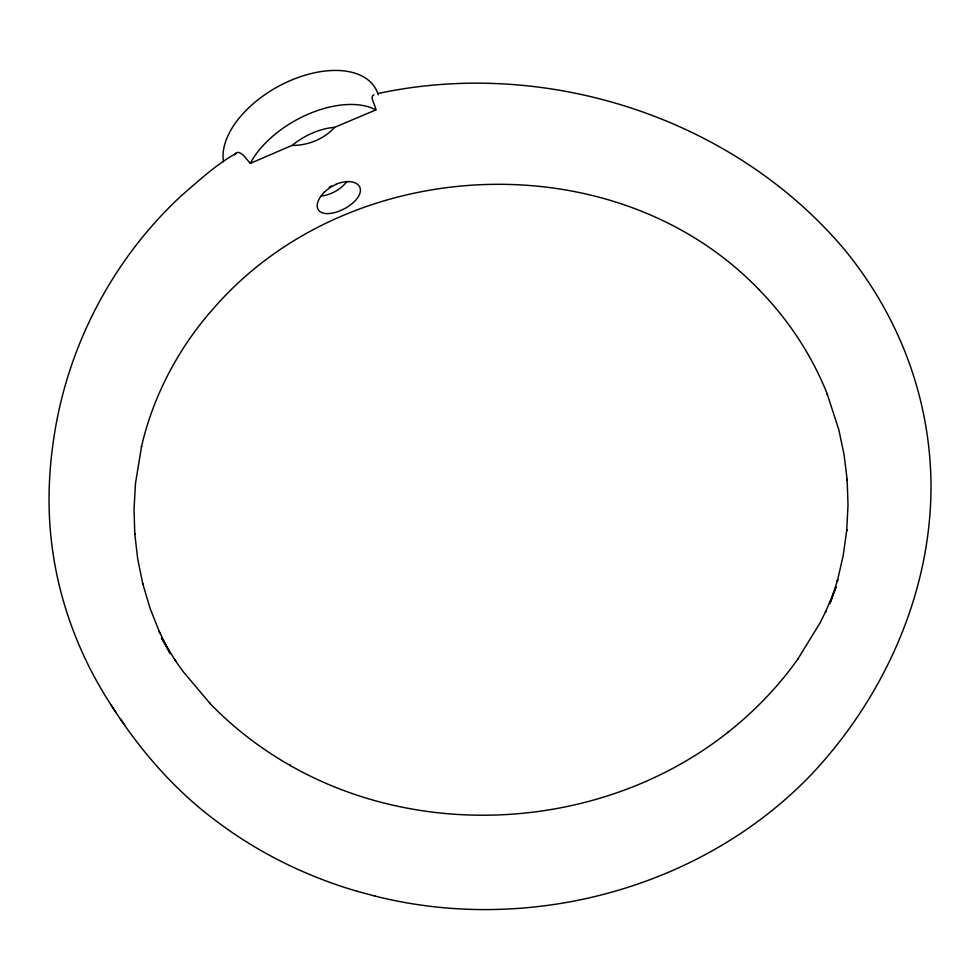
<?xml version="1.0" encoding="UTF-8"?>
<svg xmlns="http://www.w3.org/2000/svg" width="980" height="980" viewBox="0 0 980 980"><rect width="100%" height="100%" fill="white"/><g stroke="black" fill="none" stroke-linecap="round" stroke-linejoin="round"><path stroke-width="1.47" d="M829.95 603.754L837.704 579.682L837.251 581.459L843.18 555.672L846.806 529.727L846.671 530.964L848.019 505.043L847.112 479.294L847.21 480.237L844.098 454.818L838.856 429.889L827.132 393.727L827.402 394.401C811.881 355.189 788.165 319.358 758.643 289.284L758.998 289.627C616.396 141.414 353.082 152.66 217.193 304.278L209.157 313.404C176.571 351.759 152.745 397.696 141.451 446.819L141.61 446.108L135.473 483.507L134.04 508.89L134.787 534.443L134.738 533.5L137.715 559.041L142.921 584.423L142.602 583.235L150.062 608.286L159.777 632.847L159.042 631.157L170.3 653.758M830.856 601.255L836.185 586.738L825.417 612.218L826.214 610.565L819.942 623.084L797.696 659.32L798.333 658.413C778.524 686.392 754.539 711.345 727.626 732.562L728.128 732.17C605.885 828.97 425.173 842.665 289.798 765.258L290.362 765.576C260.631 748.659 233.228 727.626 209.5 702.966L210.271 703.763L182.917 671.337L174.857 659.932L175.898 661.427L161.467 637.907L169.663 652.643M250.341 163.366L251.211 161.7A79.809 44.921 -28.9 0 1 374.507 109.197L375.83 109.919L334.621 127.327A48.29 27.171 -28.9 0 0 292.236 145.334L250.341 163.366C246.593 159.593 243.677 153.725 238.189 152.268C217.462 163.268 199.528 180.075 181.729 195.375C112.859 258.916 67.093 346.516 53.667 439.199L53.545 440.057C48.179 476.231 47.383 513.128 52.455 549.376L52.602 550.478C60.748 608.421 82.981 664.183 116.044 712.386M234.539 154.828L236.192 152.843M346.92 181.533C340.746 189.471 331.265 194.763 321.318 196.037M334.523 127.437C324.282 138.94 307.953 145.567 292.15 145.42M348.635 181.619A23.594 12.924 -24.8 0 1 352.469 203.264L352.433 203.301A23.643 12.838 -27.5 0 1 340.942 210.369A23.643 12.691 -30.2 0 1 328.827 213.542L328.778 213.542A23.594 12.52 -32.9 0 1 324.502 192.019L324.478 191.921M329.182 187.376L331.546 185.967M374.593 895.977L374.973 896.075C528.036 934.7 700.823 889.326 810.889 775.021L811.575 774.286C884.695 696.572 931.772 591.222 931 483.667L930.976 482.552C930.461 445.912 924.41 409.371 913.139 374.495L912.882 373.674C898.513 329.599 875.802 288.365 846.708 252.313L846.316 251.811C735.711 118.507 547.379 57.281 378.758 93.37M348.549 181.533L348.586 181.545A23.643 12.936 -27.6 0 0 335.993 184.277M373.944 94.803C368.823 96.383 376.21 106.514 375.83 109.919M110.997 704.963C138.744 748.426 172.713 788.214 214.007 819.341L214.804 819.954C257.25 852.282 305.821 876.304 357.002 891.236L357.418 891.347M357.002 891.236L374.973 896.075M120.503 718.891L125.452 726.18M324.527 191.982A23.643 12.691 -30.2 0 1 336.054 184.35M223.501 161.737A85.113 49.294 -28.9 0 1 290.031 80.703A85.113 49.294 -28.9 0 1 378.219 94.84"/></g></svg>
